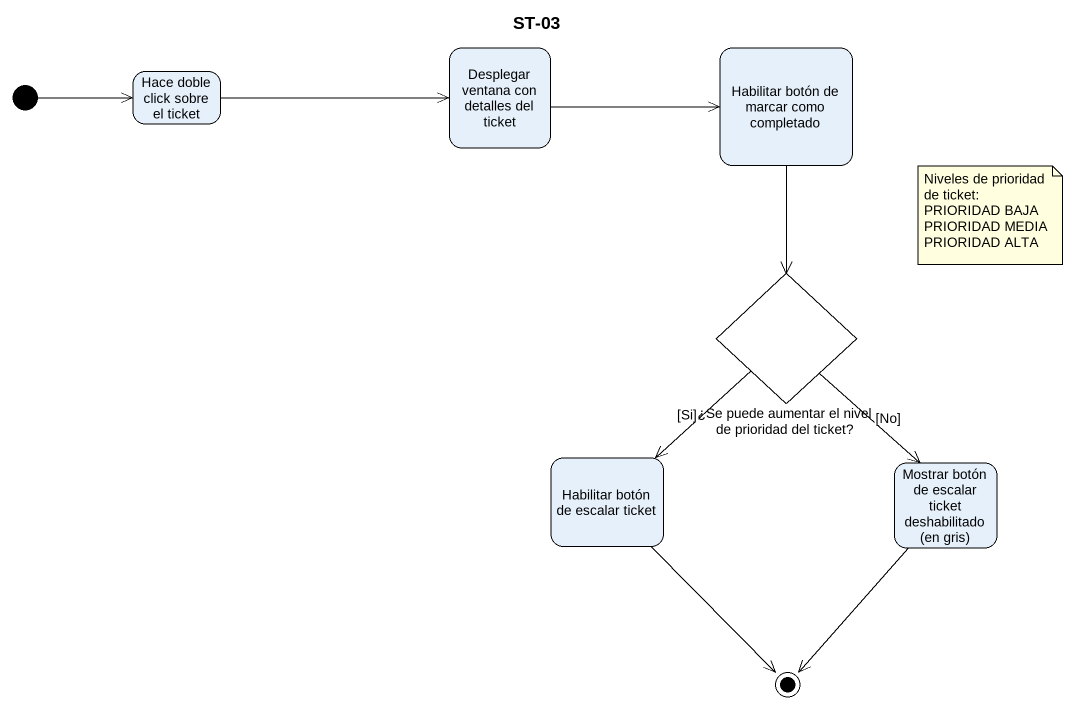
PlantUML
@startuml
title ST-03
hide empty description
state "Hace doble click sobre el ticket" as Hace_doble_click_sobre_el
state "Desplegar ventana con detalles del ticket" as Desplegar_ventana_con
state "Habilitar botón de marcar como completado" as Habilitar_botón_de_marcar
state "¿Se puede aumentar el nivel de prioridad del ticket?" as Se_puede_aumentar_el_nivel <<choice>>
state "Habilitar botón de escalar ticket" as Habilitar_botón_de_escalar
state "Mostrar botón de escalar ticket deshabilitado (en gris)" as Mostrar_botón_de_escalar
[*] -right-> Hace_doble_click_sobre_el
Hace_doble_click_sobre_el -right-> Desplegar_ventana_con
Desplegar_ventana_con -right-> Habilitar_botón_de_marcar
Habilitar_botón_de_marcar --> Se_puede_aumentar_el_nivel
Se_puede_aumentar_el_nivel --> Habilitar_botón_de_escalar : [Si]
Se_puede_aumentar_el_nivel --> Mostrar_botón_de_escalar : [No]
Habilitar_botón_de_escalar --> [*]
Mostrar_botón_de_escalar --> [*]
note as N1
  Niveles de prioridad de ticket:
  PRIORIDAD BAJA
  PRIORIDAD MEDIA
  PRIORIDAD ALTA
end note
@enduml
